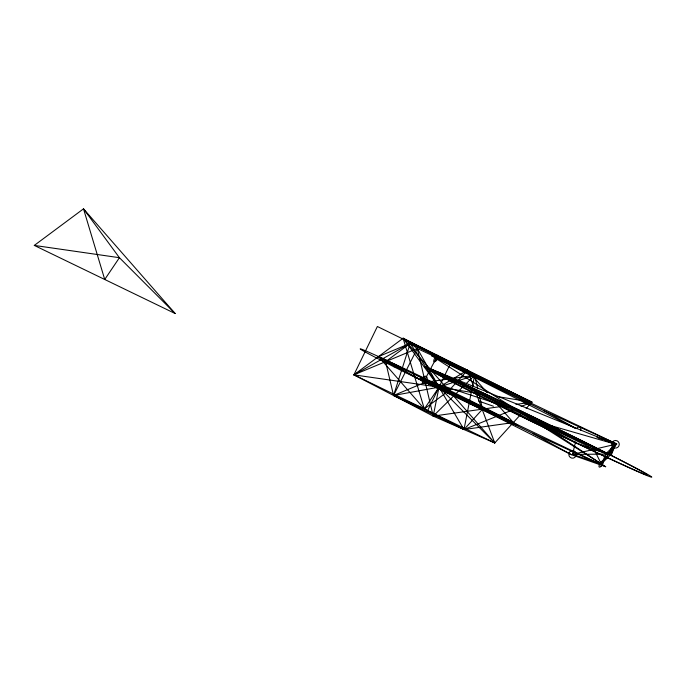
<?xml version="1.0" encoding="UTF-8"?>
<svg xmlns="http://www.w3.org/2000/svg" width="686" height="686" viewBox="0 0 686 686"><rect width="100%" height="100%" fill="white"/><g stroke="black" fill="none" stroke-linecap="round" stroke-linejoin="round"><path stroke-width="1.03" d="M477.73 388.636L474.601 375.319L467.5 370.208L410.202 343.377L378.5 356.557L385.601 361.668L393.558 395.479L463.985 429.539L471.736 389.914M472.354 386.784L474.601 375.319L403.102 338.267L353.899 374.848L433.209 416.11L494.76 442.967L520.468 414.704M615.025 445.008L615.385 444.305M611.629 441.895L615.574 444.262L610.334 455.05L601.279 463.916L572.518 454.398L575.545 441.973M572.707 454.355L572.793 453.275M494.289 400.813L513.325 422.559L463.985 429.539L424.334 408.907L393.558 395.479L410.202 343.377L474.601 375.319L466.317 383.474M611.2 455.358L615.574 444.262L426.117 367.121L576.892 443.302L611.2 455.358L426.117 367.121L594.042 449.33L608.422 454.089L613.73 443.156M475.338 391.14L494.76 442.967L353.899 374.848L377.377 326.502L531.89 402.15L526.179 408.427M427.292 411.308L450.762 362.963M541.168 422.593L538.073 421.933L601.279 463.916L606.518 453.12L615.574 444.262L604.786 440.301M608.096 453.935L608.782 453.6M609.845 454.809L610.214 454.046L610.703 454.286M455.29 381.733L439.031 387.136L393.558 395.479L417.302 348.488L403.102 338.267L424.334 408.907L448.936 390.617L456.79 381.982M425.586 380.138L426.015 379.341L425.123 379.049M437.128 359.258L436.63 360.193L435.55 359.507M599.864 463.016L600.79 461.755L602.197 462.647M607.676 453.746L608.465 452.666L609.211 453.009M615.256 444.339L614.75 445.385M592.678 447.701L594.042 449.33L601.279 463.916L615.574 444.262L538.073 421.933L610.334 455.05L538.073 421.933L608.422 454.089L572.518 454.398M601.279 463.916L616.723 443.988L431.64 355.76L575.734 428.561M458.214 380.413L467.5 370.208L487.24 392.761M480.183 393.79L439.031 387.136L353.899 374.848L417.302 348.488L439.031 387.136L463.985 429.539L482.55 409.13L478.939 393.755M464.062 385.704L433.209 416.11L417.302 348.488L531.89 402.15L521.068 406.515M34.3 245.417L83.503 208.836L175.162 313.545L34.3 245.417L119.424 257.704L175.162 313.545M515.975 404.397L531.89 402.15L403.102 338.267L494.76 442.967L439.031 387.136L410.202 343.377L385.601 361.668L425.251 382.299L482.55 409.13L513.325 422.559L378.5 356.557L424.334 408.907L439.031 387.136L467.5 370.208L473.477 386.149M353.899 374.848L410.202 343.377M393.558 395.479L425.251 382.299L449.399 378.878M463.985 429.539L513.197 409.688M458.334 380.721L474.601 375.319L453.6 378.286M431.64 355.76L543.586 410.562L616.723 443.988L571.369 454.672L420.604 378.492L605.678 466.72L436.047 358.564L424.703 379.847L508.12 407.398M504.304 406.052L433.209 416.11L439.031 387.136L403.102 338.267M497.067 396.517L531.89 402.15M596.537 436.905L616.723 443.988M478.648 401.053L493.466 406.258M597.926 437.788L601.845 439.22M513.325 422.559L425.251 382.299L378.5 356.557L513.325 422.559L438.877 387.127M532.55 433.295L605.678 466.72L571.369 454.672L532.55 433.295L420.604 378.492M439.94 387.633L441.552 388.362L436.57 385.952L439.006 387.067M439.769 387.556L439.057 387.213L449.75 390.96M448.773 390.591L451.294 391.766L449.913 391.037M543.586 410.562L575.94 428.373M518.659 411.24L575.417 442.496M576.592 428.63A3.79 2.401 -71.7 0 1 579.661 427.044A3.79 2.401 -71.7 0 1 580.802 430.551M119.424 257.704L104.726 279.476L83.503 208.836L119.424 257.704M394.167 366.907A87.877 1.689 25.9 0 0 517.827 425.534A87.877 1.689 25.9 0 0 405.092 368.974A87.877 1.689 25.9 0 0 394.167 366.907M476.075 393.978A121.611 2.332 25.9 0 0 647.13 475.064A121.611 2.332 25.9 0 0 491.013 396.748A121.611 2.332 25.9 0 0 476.075 393.978M478.073 395.102A126.378 2.427 25.9 0 0 651.7 477.164A126.378 2.427 25.9 0 0 484.436 393.524A126.378 2.427 25.9 0 0 478.073 395.102M601.108 466.248A3.79 1.329 -57.5 0 0 603.363 460.76A3.79 1.329 -57.5 0 0 599.35 464.739A3.79 1.329 -57.5 0 0 601.108 466.248M568.994 453.172A3.79 3.704 76.7 0 0 573.273 458.119A3.79 3.704 76.7 0 0 575.288 451.911A3.79 3.704 76.7 0 0 568.994 453.172M435.884 360.896A3.79 1.329 -57.5 0 0 438.14 355.408A3.79 1.329 -57.5 0 0 434.118 359.395A3.79 1.329 -57.5 0 0 435.884 360.896M612.049 443.036A3.79 3.704 76.7 0 0 616.32 447.975A3.79 3.704 76.7 0 0 618.343 441.775A3.79 3.704 76.7 0 0 612.049 443.036M425.929 382.479A3.79 2.401 -71.7 0 0 426.04 376.305A3.79 2.401 -71.7 0 0 422.122 380.747A3.79 2.401 -71.7 0 0 425.929 382.479"/></g></svg>
